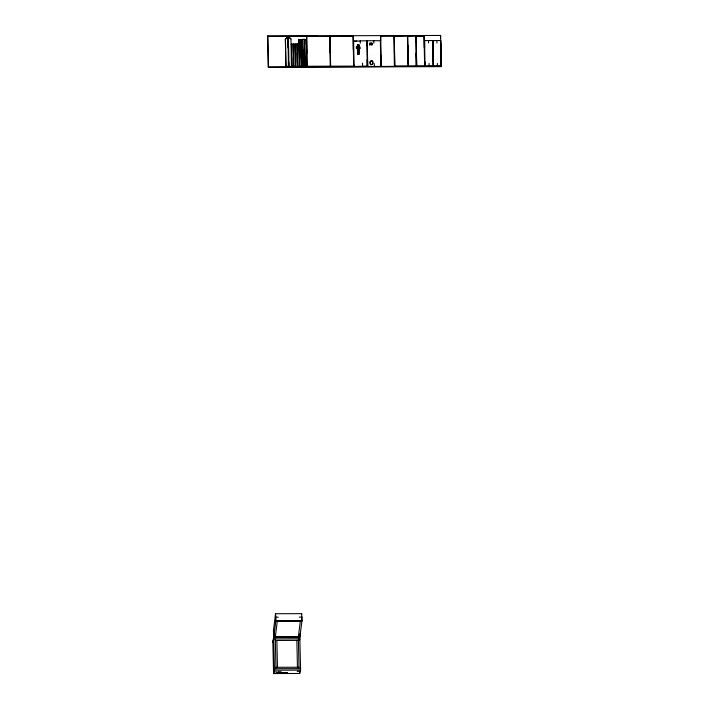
<?xml version="1.0" encoding="UTF-8"?>
<svg xmlns="http://www.w3.org/2000/svg" width="709" height="709" viewBox="0 0 709 709"><rect width="100%" height="100%" fill="white"/><g stroke="black" fill="none" stroke-linecap="round" stroke-linejoin="round"><path stroke-width="1.06" d="M370.213 61.665L370.258 63.571L371.037 64.315C373.758 65.538 373.608 59.68 370.958 60.921L370.107 62.055L370.151 63.961L370.931 64.705L372.588 64.377M357.646 45.473L358.045 44.889L358.657 45.341M357.496 48.106L357.69 47.326M358.657 45.598L358.63 45.119M273.559 673.55L272.841 640.759L273.763 637.409L299.88 637.338L301.981 620.57L301.671 613.657L275.553 613.728L273.452 630.496L274.48 670.209L273.559 673.55L299.677 673.479L300.598 670.129L299.73 633.881M273.763 637.409L275.854 620.65L275.553 613.728M301.573 614.419L301.671 613.657M268.294 67.142L267.727 35.946L440.599 35.45L441.273 66.256L268.294 67.142L441.166 66.646L440.83 40.528L432.889 40.546L433.119 56.365M285.452 38.986L285.94 66.699L285.346 39.376L287.96 36.496L288.501 66.699L288.412 62.277M288.093 47.928L287.96 36.496M288.483 47.92L288.341 36.496L290.965 38.968L291.452 66.69L288.891 66.699L288.793 62.277M290.965 38.968L288.235 36.886M291.346 44.33L292.994 43.931L293.375 66.681M295.29 66.673L294.909 43.923L293.269 44.321L293.455 52.838M295.68 66.673L297.319 66.283L296.832 43.923L295.183 44.312L295.582 62.419M297.213 43.923L298.755 43.914L297.213 43.923L297.594 66.673L297.293 52.829M299.118 48.416L298.932 39.828L300.572 39.438L301.05 66.664M291.452 43.94L291.833 66.69L291.629 57.101M300.572 39.438L298.932 39.828M301.254 58.076L300.855 39.828L302.495 39.429L303.08 66.265L301.44 66.655M293.756 66.681L293.375 43.931M302.495 39.429L300.855 39.828M302.876 39.429L304.418 39.429L302.876 39.429L303.363 66.655L302.982 49.479M304.79 44.109L304.799 39.429L306.341 39.42L306.82 66.646M330.252 66.575L329.703 36.372L306.66 36.443L306.908 53.388M306.341 39.42L304.693 39.819M299.038 39.447L299.517 66.664L299.42 62.374M304.799 39.429L305.278 66.646L305.092 58.058M307.201 66.646L306.66 36.443M329.703 36.372L329.933 52.218M353.631 64.297L353.685 66.513L353.144 36.31L330.093 36.372L330.323 52.218M330.633 66.575L330.093 36.372M353.144 36.31L353.321 49.949M367.111 59.857L367.262 66.469L366.81 40.741L353.516 41.166L356.813 41.157M357.974 48.549L356.441 48.549L356.441 46.936L357.983 46.927L358.01 48.416L356.476 48.425M357.451 48.894L359.038 48.894L357.451 48.894L357.496 54.061L359.082 54.061L359.038 48.894M357.371 46.351L358.949 46.209L358.914 44.72L357.371 44.729L357.407 46.218L358.949 46.209M358.435 48.416L359.968 48.416L359.942 46.918L358.399 46.927L358.399 48.549L359.933 48.54M357.496 54.061L359.144 53.831M366.81 40.741L366.801 45.536M367.501 59.857L367.643 66.469L380.83 66.433L380.387 40.697L367.191 40.741L367.182 45.536M369.814 43.214L371.986 43.205L369.814 43.214L369.735 45.092M371.986 43.205L371.915 45.092L371.879 43.595M370.107 62.055L370.958 60.921M370.851 61.311L372.136 60.921M372.73 63.792L372.677 61.435M380.972 55.391L381.212 66.433L394.408 66.389L393.858 36.186L380.671 36.23L380.662 41.033M394.142 36.576L407.436 36.15L407.976 66.354M394.248 36.186L394.789 66.389L394.426 49.825M407.71 36.54L415.758 36.124L416.298 66.327L416.015 53.078M415.758 36.124L415.722 39.828M416.103 39.828L416.139 36.124L424.079 36.106L424.629 66.309L424.531 61.887M408.366 66.354L407.817 36.15M424.212 47.53L424.079 36.106M416.139 36.124L416.688 66.327L416.396 53.078M432.951 66.283L432.499 40.546L424.567 40.573L424.602 47.574M424.567 40.573L425.01 66.3L424.913 61.896M432.499 40.546L432.729 56.365M272.876 642.248L273.798 638.906L299.916 638.827L299.455 640.502M440.599 35.45L440.537 38.038M275.314 638.96L275.978 668.711M433.332 66.283L432.889 40.546M273.523 672.061L274.445 668.72L300.572 668.64M277.024 672.416L277.795 672.398M277.139 672.389L277.458 672.486M277.795 672.229L279.585 672.212M287.278 672.584L282.173 672.602L287.313 672.593M298.365 638.898L299.03 668.649M357.753 47.707L357.371 48.15M358.683 45.5L358.302 45.952M358.763 47.326L358.94 48.097L359.667 47.813M356.778 47.423L357.247 47.078M358.639 45.615L358.169 45.97M280.303 672.646C282.873 672.54 279.514 672.859 280.941 672.894M280.463 672.77L280.915 672.77M285.346 39.376L287.854 36.886M359.454 48.097L359.649 47.317M279.55 672.699L279.107 672.593M279.656 672.141L279.293 672.105M358.018 44.986L358.515 45.119M357.398 48.052L356.813 47.822M359.357 48.052L358.772 47.822M267.621 36.336L317.171 36.194M416.032 36.514L423.973 36.496M369.841 44.702L372.021 44.702M286.055 66.318L288.616 66.309M291.94 66.3L293.482 66.291M293.863 66.291L295.396 66.291M297.7 66.283L299.242 66.274L298.755 43.914M299.623 66.274L301.165 66.274M303.47 66.265L305.003 66.256L304.418 39.429M305.384 66.256L306.926 66.256M307.307 66.256L330.359 66.185M330.74 66.185L353.791 66.123M367.368 66.079L354.066 66.504L353.623 40.776M394.895 65.999L408.083 65.964M408.473 65.964L416.413 65.937M416.795 65.937L424.735 65.919M425.116 65.91L433.057 65.893M433.438 65.893L441.379 65.866M275.704 617.184L278.265 617.184M299.269 617.122L301.83 617.114M275.854 620.65L301.981 620.57M281.677 621.173L277.29 621.181L275.393 636.647L278.672 636.416M275.349 640.457L298.392 640.387M275.934 667.284L298.985 667.222M274.48 670.209L300.598 670.129M297.204 671.352L300.27 671.343M274.02 671.875L276.581 671.875M278.788 671.902L278.158 672.097M372.03 61.311L372.571 61.825M358.196 45.872L357.699 45.5M358.063 45.855L357.673 45.376M359.543 47.317L358.692 47.795M357.584 47.326L356.733 47.804M357.504 47.148L357.744 47.671M301.662 616.396L301.883 621.332L275.757 621.412L275.455 614.49M300.341 621.119L298.436 636.354M299.889 634.599L299.978 636.576L273.86 636.647L273.55 629.734M440.635 42.443L441.166 66.646M436.859 40.537L436.912 43.019M437.356 63.393L437.409 65.875M428.528 40.564L428.591 43.045M429.034 63.42L429.087 65.902M407.905 45.376L408.287 63.039M407.524 45.376L407.905 63.039M380.671 36.23L381.327 66.043M373.794 40.723L373.847 43.205M374.29 63.58L374.343 66.061M367.191 40.741L367.749 66.079M362.521 63.128L362.591 66.097M360.216 40.759L360.269 43.24M358.878 44.853L358.914 46.342M358.976 49.125L359.082 54.061M356.405 47.06L356.441 48.549M300.962 39.438L301.547 66.274M295.298 43.923L295.786 66.283M288.341 36.496L288.997 66.309M299.65 671.981L299.677 673.479M296.858 640.395L297.443 667.222M267.727 35.946L268.401 66.752M276.882 640.449L277.467 667.284M278.132 672.371L279.133 672.407L278.194 672.345M278.15 672.992L279.151 673.018L278.212 672.956M280.472 672.114L281.473 672.15L280.534 672.088M280.356 673.231L281.349 673.266L280.409 673.204"/></g></svg>
